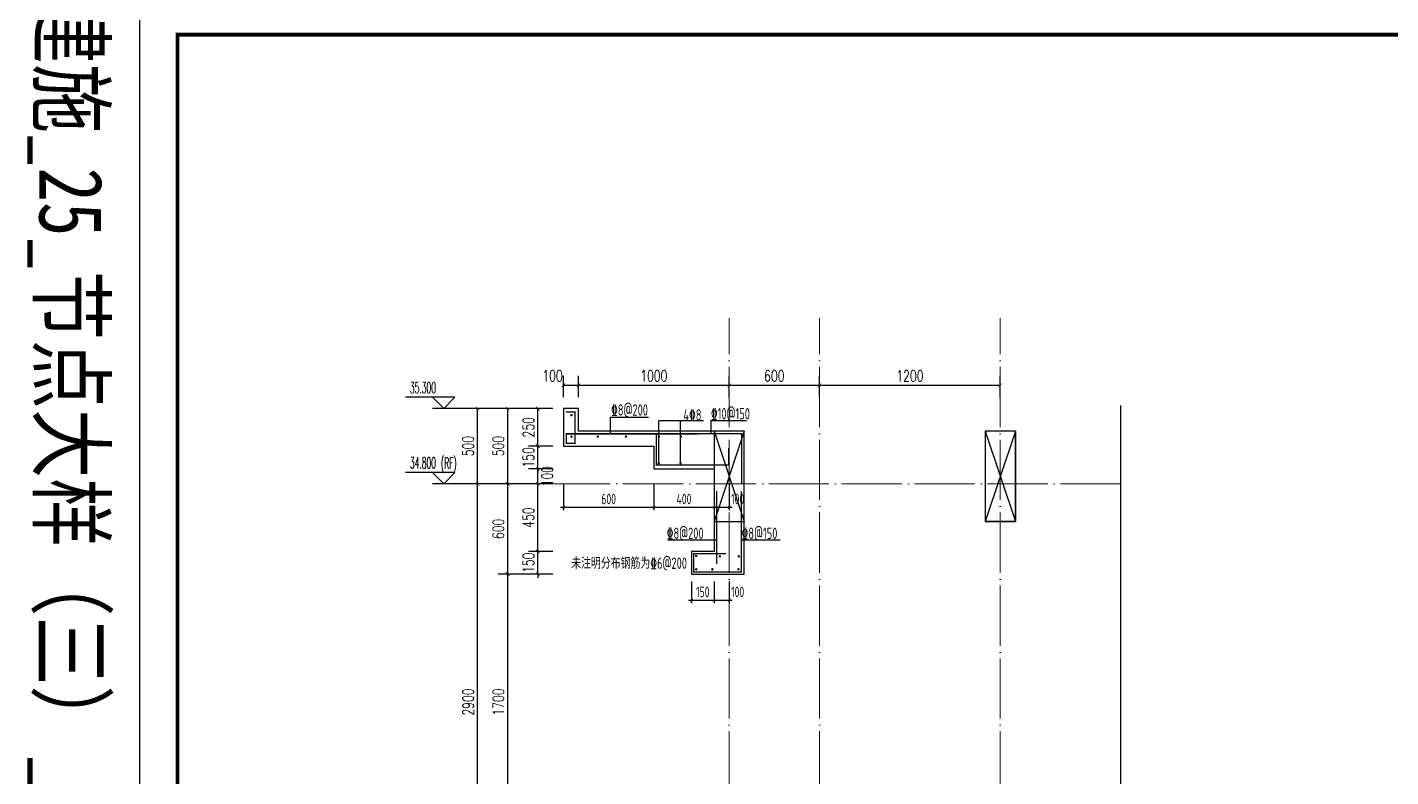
# Model space of a CAD drawing. Extents: x -668857 to 143095, y -247466 to 228182.
# Drawn here: x 35789 to 44840, y 168037 to 173015 of the extents above; entities that cross this region are included whole.
import ezdxf

# ---------------------------------------------------------------- set-up
doc = ezdxf.new("R2010")
doc.units = 0
doc.header["$LTSCALE"] = 1000
doc.linetypes.add('DOTE', pattern=[2.42, 2, -0.2, 0.02, -0.2])
doc.layers.get('0').update_dxf_attribs({"linetype": 'CONTINUOUS'})
doc.layers.get('DEFPOINTS').update_dxf_attribs({"linetype": 'CONTINUOUS'})
for name, color, linetype in [('DIM', 2, 'CONTINUOUS'), ('DIM_ELEV', 3, 'CONTINUOUS'), ('DIM_SYMB', 3, 'CONTINUOUS'), ('PUB_DIM', 3, 'CONTINUOUS'), ('PUB_TEXT', 2, 'CONTINUOUS'), ('REIN', 6, 'CONTINUOUS'), ('S-大样-砼线', 7, 'CONTINUOUS'), ('S-引出线', 40, 'CONTINUOUS'), ('TEXT', 2, 'CONTINUOUS'), ('WALL', 5, 'CONTINUOUS'), ('yichutu', 7, 'CONTINUOUS'), ('导图字', 7, 'CONTINUOUS'), ('看线', 251, 'CONTINUOUS')]:
    doc.layers.add(name, color=color, linetype=linetype)
doc.layers.add('DOTE', color=19, linetype='DOTE', lineweight=9)
doc.layers.add('图框', color=9, linetype='CONTINUOUS', lineweight=18)
doc.styles.add('_TCH_DIM', font='SIMPLEX.shx', dxfattribs={"width": 0.7, "bigfont": 'GBCBIG.shx'})
doc.styles.add('_TCH_DIM_T3', font='SIMPLEX', dxfattribs={"width": 0.705882, "bigfont": 'GBCBIG'})
doc.styles.add('TSSD_DIMENSION', font='Tssdeng.shx', dxfattribs={"width": 0.7, "bigfont": 'tssdchn.shx'})
doc.styles.add('TSSD_REIN', font='tssdeng.shx', dxfattribs={"width": 0.7, "height": 300, "bigfont": 'tssdchn.shx'})
doc.styles.add('黑体', font='simhei.ttf')
doc.dimstyles.new('_TCH_ARCH&&25', dxfattribs={"dimtxt": 74.375, "dimasz": 25, "dimexe": 62.5, "dimexo": 75, "dimgap": 25, "dimtad": 1, "dimdec": 0, "dimzin": 0, "dimdsep": 46, "dimtxsty": '_TCH_DIM_T3', "dimblk": 'ARCHTICK', "dimcen": 0.09, "dimclrt": 7, "dimazin": 0, "dimtfac": 1, "dimtdec": 0, "dimtix": 1, "dimtmove": 2, "dimatfit": 3, "dimldrblk": 'ARCHTICK', "dimfxl": 0, "dimtolj": 1, "dimtzin": 0, "dimarcsym": 0})
doc.dimstyles.new('TSSD_20_20', dxfattribs={"dimtxt": 60, "dimasz": 20, "dimexe": 20, "dimexo": 50, "dimgap": 20, "dimtad": 1, "dimdec": 0, "dimzin": 0, "dimdsep": 46, "dimtxsty": 'TSSD_DIMENSION', "dimblk": 'ARCHTICK', "dimblk1": 'ARCHTICK', "dimblk2": 'ARCHTICK', "dimcen": 0, "dimdle": 20, "dimclrt": 7, "dimadec": 0, "dimazin": 0, "dimtfac": 1, "dimtdec": 0, "dimtix": 1, "dimtmove": 2, "dimatfit": 3, "dimfxl": 0, "dimtolj": 1, "dimtzin": 0, "dimarcsym": 0})

# ---------------------------------------------------------------- blocks, each defined once
blk = doc.blocks.new('GFDDDDRG')
at = {"layer": '图框'}
blk.add_lwpolyline([(923310, -107437), (923310, -159999), (893610, -159999), (893610, -107437)], close=True, dxfattribs=at)
blk.add_lwpolyline([(923310, -107437), (923310, -159999), (893610, -159999), (893610, -107437)], close=True, dxfattribs=at)
at = {"layer": '图框', "const_width": 50}
blk.add_lwpolyline([(894110, -159499), (922810, -159499), (922810, -108687), (894110, -108687)], close=True, dxfattribs=at)
blk = doc.blocks.new('yct-1051-594-26275-14850-25-1002.0')
at = {"layer": 'yichutu', "color": 7}
blk.add_lwpolyline([(0, 0), (0, 14850), (26275, 14850), (26275, 0)], close=True, dxfattribs=at)
blk = doc.blocks.new('_ArchTick')
at = {"color": 0, "linetype": 'ByBlock', "const_width": 0.15}
blk.add_lwpolyline([(-0.5, -0.5), (0.5, 0.5)], dxfattribs=at)
blk = doc.blocks.new('*D2818')
at = {"layer": 'DEFPOINTS', "color": 0}
for p in [(40198, 169383.2), (40348, 169383.2), (40348, 169209.5)]:
    blk.add_point(p, dxfattribs=at)
at = {"layer": 'DIM', "color": 0, "lineweight": -2}
for p, q in [((40198, 169333.2), (40198, 169189.5)), ((40348, 169333.2), (40348, 169189.5)), ((40178, 169209.5), (40368, 169209.5))]:
    blk.add_line(p, q, dxfattribs=at)
at = {"layer": 'DIM', "color": 0, "lineweight": -2, "xscale": 20, "yscale": 20, "zscale": 20, "rotation": 180}
blk.add_blockref('_ArchTick', (40198, 169209.5), dxfattribs=at)
at = {"layer": 'DIM', "color": 0, "lineweight": -2, "xscale": 20, "yscale": 20, "zscale": 20}
blk.add_blockref('_ArchTick', (40348, 169209.5), dxfattribs=at)
at = {"layer": 'DIM', "color": 7, "insert": (40273, 169264.5), "char_height": 70, "attachment_point": 5, "style": 'TSSD_DIMENSION'}
blk.add_mtext('\\A1;150', dxfattribs=at)
blk = doc.blocks.new('*D2819')
at = {"layer": 'DEFPOINTS', "color": 0}
for p in [(40348, 169383.2), (40448, 169383.2), (40448, 169209.5)]:
    blk.add_point(p, dxfattribs=at)
at = {"layer": 'DIM', "color": 0, "lineweight": -2}
for p, q in [((40348, 169333.2), (40348, 169189.5)), ((40448, 169333.2), (40448, 169189.5)), ((40328, 169209.5), (40468, 169209.5))]:
    blk.add_line(p, q, dxfattribs=at)
at = {"layer": 'DIM', "color": 0, "lineweight": -2, "xscale": 20, "yscale": 20, "zscale": 20, "rotation": 180}
blk.add_blockref('_ArchTick', (40348, 169209.5), dxfattribs=at)
at = {"layer": 'DIM', "color": 0, "lineweight": -2, "xscale": 20, "yscale": 20, "zscale": 20}
blk.add_blockref('_ArchTick', (40448, 169209.5), dxfattribs=at)
at = {"layer": 'DIM', "color": 7, "insert": (40504.4, 169264.5), "char_height": 70, "attachment_point": 5, "style": 'TSSD_DIMENSION'}
blk.add_mtext('\\A1;100', dxfattribs=at)
blk = doc.blocks.new('*D2820')
at = {"layer": 'DEFPOINTS', "color": 0}
for p in [(39448, 170637.4), (39348, 170483.2), (39448, 170483.2)]:
    blk.add_point(p, dxfattribs=at)
at = {"layer": 'PUB_DIM', "color": 0, "lineweight": -2}
for p, q in [((39348, 170558.2), (39348, 170699.9)), ((39348, 170637.4), (39448, 170637.4)), ((39448, 170558.2), (39448, 170699.9))]:
    blk.add_line(p, q, dxfattribs=at)
at = {"layer": 'PUB_DIM', "color": 0, "lineweight": -2, "xscale": 25, "yscale": 25, "zscale": 25, "rotation": 180}
blk.add_blockref('_ArchTick', (39348, 170637.4), dxfattribs=at)
at = {"layer": 'PUB_DIM', "color": 0, "lineweight": -2, "xscale": 25, "yscale": 25, "zscale": 25}
blk.add_blockref('_ArchTick', (39448, 170637.4), dxfattribs=at)
at = {"layer": 'PUB_DIM', "color": 7, "insert": (39275.6, 170699.6), "char_height": 74.38, "attachment_point": 5, "style": '_TCH_DIM_T3'}
blk.add_mtext('\\A1;100', dxfattribs=at)
blk = doc.blocks.new('*D2821')
at = {"layer": 'DEFPOINTS', "color": 0}
for p in [(40448, 170637.4), (39448, 170483.2), (40448, 170483.2)]:
    blk.add_point(p, dxfattribs=at)
at = {"layer": 'PUB_DIM', "color": 0, "lineweight": -2}
for p, q in [((39448, 170558.2), (39448, 170699.9)), ((39448, 170637.4), (40448, 170637.4)), ((40448, 170558.2), (40448, 170699.9))]:
    blk.add_line(p, q, dxfattribs=at)
at = {"layer": 'PUB_DIM', "color": 0, "lineweight": -2, "xscale": 25, "yscale": 25, "zscale": 25, "rotation": 180}
blk.add_blockref('_ArchTick', (39448, 170637.4), dxfattribs=at)
at = {"layer": 'PUB_DIM', "color": 0, "lineweight": -2, "xscale": 25, "yscale": 25, "zscale": 25}
blk.add_blockref('_ArchTick', (40448, 170637.4), dxfattribs=at)
at = {"layer": 'PUB_DIM', "color": 7, "insert": (39948, 170699.6), "char_height": 74.38, "attachment_point": 5, "style": '_TCH_DIM_T3'}
blk.add_mtext('\\A1;1000', dxfattribs=at)
blk = doc.blocks.new('*D2822')
at = {"layer": 'DEFPOINTS', "color": 0}
for p in [(41048, 170637.4), (40448, 170483.2), (41048, 170483.2)]:
    blk.add_point(p, dxfattribs=at)
at = {"layer": 'PUB_DIM', "color": 0, "lineweight": -2}
for p, q in [((40448, 170558.2), (40448, 170699.9)), ((40448, 170637.4), (41048, 170637.4)), ((41048, 170558.2), (41048, 170699.9))]:
    blk.add_line(p, q, dxfattribs=at)
at = {"layer": 'PUB_DIM', "color": 0, "lineweight": -2, "xscale": 25, "yscale": 25, "zscale": 25, "rotation": 180}
blk.add_blockref('_ArchTick', (40448, 170637.4), dxfattribs=at)
at = {"layer": 'PUB_DIM', "color": 0, "lineweight": -2, "xscale": 25, "yscale": 25, "zscale": 25}
blk.add_blockref('_ArchTick', (41048, 170637.4), dxfattribs=at)
at = {"layer": 'PUB_DIM', "color": 7, "insert": (40748, 170699.6), "char_height": 74.38, "attachment_point": 5, "style": '_TCH_DIM_T3'}
blk.add_mtext('\\A1;600', dxfattribs=at)
blk = doc.blocks.new('*D2823')
at = {"layer": 'DEFPOINTS', "color": 0}
for p in [(42248, 170637.4), (41048, 170483.2), (42248, 170483.2)]:
    blk.add_point(p, dxfattribs=at)
at = {"layer": 'PUB_DIM', "color": 0, "lineweight": -2}
for p, q in [((41048, 170558.2), (41048, 170699.9)), ((41048, 170637.4), (42248, 170637.4)), ((42248, 170558.2), (42248, 170699.9))]:
    blk.add_line(p, q, dxfattribs=at)
at = {"layer": 'PUB_DIM', "color": 0, "lineweight": -2, "xscale": 25, "yscale": 25, "zscale": 25, "rotation": 180}
blk.add_blockref('_ArchTick', (41048, 170637.4), dxfattribs=at)
at = {"layer": 'PUB_DIM', "color": 0, "lineweight": -2, "xscale": 25, "yscale": 25, "zscale": 25}
blk.add_blockref('_ArchTick', (42248, 170637.4), dxfattribs=at)
at = {"layer": 'PUB_DIM', "color": 7, "insert": (41648, 170699.6), "char_height": 74.38, "attachment_point": 5, "style": '_TCH_DIM_T3'}
blk.add_mtext('\\A1;1200', dxfattribs=at)
blk = doc.blocks.new('*D2824')
at = {"layer": 'DEFPOINTS', "color": 0}
for p in [(39348, 170033.2), (39948, 170033.2), (39948, 169826.8)]:
    blk.add_point(p, dxfattribs=at)
at = {"layer": 'DIM', "color": 0, "lineweight": -2}
for p, q in [((39348, 169983.2), (39348, 169806.8)), ((39948, 169983.2), (39948, 169806.8)), ((39328, 169826.8), (39968, 169826.8))]:
    blk.add_line(p, q, dxfattribs=at)
at = {"layer": 'DIM', "color": 0, "lineweight": -2, "xscale": 20, "yscale": 20, "zscale": 20, "rotation": 180}
blk.add_blockref('_ArchTick', (39348, 169826.8), dxfattribs=at)
at = {"layer": 'DIM', "color": 0, "lineweight": -2, "xscale": 20, "yscale": 20, "zscale": 20}
blk.add_blockref('_ArchTick', (39948, 169826.8), dxfattribs=at)
at = {"layer": 'DIM', "color": 7, "insert": (39648, 169881.8), "char_height": 70, "attachment_point": 5, "style": 'TSSD_DIMENSION'}
blk.add_mtext('\\A1;600', dxfattribs=at)
blk = doc.blocks.new('*D2825')
at = {"layer": 'DEFPOINTS', "color": 0}
for p in [(39948, 170033.2), (40348, 170033.2), (40348, 169826.8)]:
    blk.add_point(p, dxfattribs=at)
at = {"layer": 'DIM', "color": 0, "lineweight": -2}
for p, q in [((39948, 169983.2), (39948, 169806.8)), ((40348, 169983.2), (40348, 169806.8)), ((39928, 169826.8), (40368, 169826.8))]:
    blk.add_line(p, q, dxfattribs=at)
at = {"layer": 'DIM', "color": 0, "lineweight": -2, "xscale": 20, "yscale": 20, "zscale": 20, "rotation": 180}
blk.add_blockref('_ArchTick', (39948, 169826.8), dxfattribs=at)
at = {"layer": 'DIM', "color": 0, "lineweight": -2, "xscale": 20, "yscale": 20, "zscale": 20}
blk.add_blockref('_ArchTick', (40348, 169826.8), dxfattribs=at)
at = {"layer": 'DIM', "color": 7, "insert": (40148, 169881.8), "char_height": 70, "attachment_point": 5, "style": 'TSSD_DIMENSION'}
blk.add_mtext('\\A1;400', dxfattribs=at)
blk = doc.blocks.new('*D2826')
at = {"layer": 'DEFPOINTS', "color": 0}
for p in [(40348, 170033.2), (40448, 170033.2), (40448, 169826.8)]:
    blk.add_point(p, dxfattribs=at)
at = {"layer": 'DIM', "color": 0, "lineweight": -2}
for p, q in [((40348, 169983.2), (40348, 169806.8)), ((40448, 169983.2), (40448, 169806.8)), ((40328, 169826.8), (40468, 169826.8))]:
    blk.add_line(p, q, dxfattribs=at)
at = {"layer": 'DIM', "color": 0, "lineweight": -2, "xscale": 20, "yscale": 20, "zscale": 20, "rotation": 180}
blk.add_blockref('_ArchTick', (40348, 169826.8), dxfattribs=at)
at = {"layer": 'DIM', "color": 0, "lineweight": -2, "xscale": 20, "yscale": 20, "zscale": 20}
blk.add_blockref('_ArchTick', (40448, 169826.8), dxfattribs=at)
at = {"layer": 'DIM', "color": 7, "insert": (40504.4, 169881.8), "char_height": 70, "attachment_point": 5, "style": 'TSSD_DIMENSION'}
blk.add_mtext('\\A1;100', dxfattribs=at)
blk = doc.blocks.new('*D2829')
at = {"layer": 'DEFPOINTS', "color": 0}
for p in [(39177.8, 170483.2), (39352.4, 170483.2), (39352.4, 170233.2)]:
    blk.add_point(p, dxfattribs=at)
at = {"layer": 'PUB_DIM', "color": 0, "lineweight": -2}
for p, q in [((39277.4, 170483.2), (39115.3, 170483.2)), ((39177.8, 170233.2), (39177.8, 170483.2)), ((39277.4, 170233.2), (39115.3, 170233.2))]:
    blk.add_line(p, q, dxfattribs=at)
at = {"layer": 'PUB_DIM', "color": 0, "lineweight": -2, "xscale": 25, "yscale": 25, "zscale": 25}
for p, rotation in [((39177.8, 170483.2), 90), ((39177.8, 170233.2), 270)]:
    blk.add_blockref('_ArchTick', p, dxfattribs=dict(at, rotation=rotation))
at = {"layer": 'PUB_DIM', "color": 7, "insert": (39115.6, 170358.2), "char_height": 74.38, "attachment_point": 5, "rotation": 90, "style": '_TCH_DIM_T3'}
blk.add_mtext('\\A1;250', dxfattribs=at)
blk = doc.blocks.new('*D2830')
at = {"layer": 'DEFPOINTS', "color": 0}
for p in [(39177.8, 170233.2), (39352.4, 170233.2), (39352.4, 170083.2)]:
    blk.add_point(p, dxfattribs=at)
at = {"layer": 'PUB_DIM', "color": 0, "lineweight": -2}
for p, q in [((39177.8, 170233.2), (39177.8, 170258.2)), ((39277.4, 170233.2), (39115.3, 170233.2)), ((39177.8, 170083.2), (39177.8, 170233.2)), ((39277.4, 170083.2), (39115.3, 170083.2)), ((39177.8, 170083.2), (39177.8, 170058.2))]:
    blk.add_line(p, q, dxfattribs=at)
at = {"layer": 'PUB_DIM', "color": 0, "lineweight": -2, "xscale": 25, "yscale": 25, "zscale": 25}
for p, rotation in [((39177.8, 170233.2), 270), ((39177.8, 170083.2), 90)]:
    blk.add_blockref('_ArchTick', p, dxfattribs=dict(at, rotation=rotation))
at = {"layer": 'PUB_DIM', "color": 7, "insert": (39115.6, 170158.2), "char_height": 74.38, "attachment_point": 5, "rotation": 90, "style": '_TCH_DIM_T3'}
blk.add_mtext('\\A1;150', dxfattribs=at)
blk = doc.blocks.new('*D2831')
at = {"layer": 'DEFPOINTS', "color": 0}
for p in [(39177.8, 170083.2), (39352.4, 170083.2), (39352.4, 169983.2)]:
    blk.add_point(p, dxfattribs=at)
at = {"layer": 'PUB_DIM', "color": 0, "lineweight": -2}
for p, q in [((39277.4, 170083.2), (39115.3, 170083.2)), ((39177.8, 169983.2), (39177.8, 170083.2)), ((39277.4, 169983.2), (39115.3, 169983.2))]:
    blk.add_line(p, q, dxfattribs=at)
at = {"layer": 'PUB_DIM', "color": 0, "lineweight": -2, "xscale": 25, "yscale": 25, "zscale": 25}
for p, rotation in [((39177.8, 170083.2), 90), ((39177.8, 169983.2), 270)]:
    blk.add_blockref('_ArchTick', p, dxfattribs=dict(at, rotation=rotation))
at = {"layer": 'PUB_DIM', "color": 7, "insert": (39239.8, 170033.2), "char_height": 74.38, "attachment_point": 5, "rotation": 90, "style": '_TCH_DIM_T3'}
blk.add_mtext('\\A1;100', dxfattribs=at)
blk = doc.blocks.new('*D2832')
at = {"layer": 'DEFPOINTS', "color": 0}
for p in [(39177.8, 169983.2), (39352.4, 169983.2), (39352.4, 169533.2)]:
    blk.add_point(p, dxfattribs=at)
at = {"layer": 'PUB_DIM', "color": 0, "lineweight": -2}
for p, q in [((39277.4, 169983.2), (39115.3, 169983.2)), ((39177.8, 169533.2), (39177.8, 169983.2)), ((39277.4, 169533.2), (39115.3, 169533.2))]:
    blk.add_line(p, q, dxfattribs=at)
at = {"layer": 'PUB_DIM', "color": 0, "lineweight": -2, "xscale": 25, "yscale": 25, "zscale": 25}
for p, rotation in [((39177.8, 169983.2), 90), ((39177.8, 169533.2), 270)]:
    blk.add_blockref('_ArchTick', p, dxfattribs=dict(at, rotation=rotation))
at = {"layer": 'PUB_DIM', "color": 7, "insert": (39115.6, 169758.2), "char_height": 74.38, "attachment_point": 5, "rotation": 90, "style": '_TCH_DIM_T3'}
blk.add_mtext('\\A1;450', dxfattribs=at)
blk = doc.blocks.new('*D2833')
at = {"layer": 'DEFPOINTS', "color": 0}
for p in [(39177.8, 169533.2), (39352.4, 169533.2), (39352.4, 169383.2)]:
    blk.add_point(p, dxfattribs=at)
at = {"layer": 'PUB_DIM', "color": 0, "lineweight": -2}
for p, q in [((39277.4, 169533.2), (39115.3, 169533.2)), ((39177.8, 169533.2), (39177.8, 169558.2)), ((39177.8, 169383.2), (39177.8, 169533.2)), ((39277.4, 169383.2), (39115.3, 169383.2)), ((39177.8, 169383.2), (39177.8, 169358.2))]:
    blk.add_line(p, q, dxfattribs=at)
at = {"layer": 'PUB_DIM', "color": 0, "lineweight": -2, "xscale": 25, "yscale": 25, "zscale": 25}
for p, rotation in [((39177.8, 169533.2), 270), ((39177.8, 169383.2), 90)]:
    blk.add_blockref('_ArchTick', p, dxfattribs=dict(at, rotation=rotation))
at = {"layer": 'PUB_DIM', "color": 7, "insert": (39115.6, 169458.2), "char_height": 74.38, "attachment_point": 5, "rotation": 90, "style": '_TCH_DIM_T3'}
blk.add_mtext('\\A1;150', dxfattribs=at)
blk = doc.blocks.new('*D2862')
at = {"layer": 'DEFPOINTS', "color": 0}
for p in [(38977.8, 169383.2), (39277.8, 169383.2), (39277.8, 167683.2)]:
    blk.add_point(p, dxfattribs=at)
at = {"layer": 'PUB_DIM', "color": 0, "lineweight": -2}
for p, q in [((39202.8, 169383.2), (38915.3, 169383.2)), ((38977.8, 167683.2), (38977.8, 169383.2)), ((39202.8, 167683.2), (38915.3, 167683.2))]:
    blk.add_line(p, q, dxfattribs=at)
at = {"layer": 'PUB_DIM', "color": 0, "lineweight": -2, "xscale": 25, "yscale": 25, "zscale": 25}
for p, rotation in [((38977.8, 169383.2), 90), ((38977.8, 167683.2), 270)]:
    blk.add_blockref('_ArchTick', p, dxfattribs=dict(at, rotation=rotation))
at = {"layer": 'PUB_DIM', "color": 7, "insert": (38915.6, 168533.2), "char_height": 74.38, "attachment_point": 5, "rotation": 90, "style": '_TCH_DIM_T3'}
blk.add_mtext('\\A1;1700', dxfattribs=at)
blk = doc.blocks.new('*D2863')
at = {"layer": 'DEFPOINTS', "color": 0}
for p in [(38977.8, 169983.2), (39277.8, 169983.2), (39277.8, 169383.2)]:
    blk.add_point(p, dxfattribs=at)
at = {"layer": 'PUB_DIM', "color": 0, "lineweight": -2}
for p, q in [((39202.8, 169983.2), (38915.3, 169983.2)), ((38977.8, 169383.2), (38977.8, 169983.2)), ((39202.8, 169383.2), (38915.3, 169383.2))]:
    blk.add_line(p, q, dxfattribs=at)
at = {"layer": 'PUB_DIM', "color": 0, "lineweight": -2, "xscale": 25, "yscale": 25, "zscale": 25}
for p, rotation in [((38977.8, 169983.2), 90), ((38977.8, 169383.2), 270)]:
    blk.add_blockref('_ArchTick', p, dxfattribs=dict(at, rotation=rotation))
at = {"layer": 'PUB_DIM', "color": 7, "insert": (38915.6, 169683.2), "char_height": 74.38, "attachment_point": 5, "rotation": 90, "style": '_TCH_DIM_T3'}
blk.add_mtext('\\A1;600', dxfattribs=at)
blk = doc.blocks.new('*D2864')
at = {"layer": 'DEFPOINTS', "color": 0}
for p in [(38977.8, 170483.2), (39277.8, 170483.2), (39277.8, 169983.2)]:
    blk.add_point(p, dxfattribs=at)
at = {"layer": 'PUB_DIM', "color": 0, "lineweight": -2}
for p, q in [((39202.8, 170483.2), (38915.3, 170483.2)), ((38977.8, 169983.2), (38977.8, 170483.2)), ((39202.8, 169983.2), (38915.3, 169983.2))]:
    blk.add_line(p, q, dxfattribs=at)
at = {"layer": 'PUB_DIM', "color": 0, "lineweight": -2, "xscale": 25, "yscale": 25, "zscale": 25}
for p, rotation in [((38977.8, 170483.2), 90), ((38977.8, 169983.2), 270)]:
    blk.add_blockref('_ArchTick', p, dxfattribs=dict(at, rotation=rotation))
at = {"layer": 'PUB_DIM', "color": 7, "insert": (38915.6, 170233.2), "char_height": 74.38, "attachment_point": 5, "rotation": 90, "style": '_TCH_DIM_T3'}
blk.add_mtext('\\A1;500', dxfattribs=at)
blk = doc.blocks.new('*D2871')
at = {"layer": 'DEFPOINTS', "color": 0}
for p in [(38777.8, 169983.2), (39277.8, 169983.2), (39277.8, 167083.2)]:
    blk.add_point(p, dxfattribs=at)
at = {"layer": 'PUB_DIM', "color": 0, "lineweight": -2}
for p, q in [((39202.8, 169983.2), (38715.3, 169983.2)), ((38777.8, 167083.2), (38777.8, 169983.2)), ((39202.8, 167083.2), (38715.3, 167083.2))]:
    blk.add_line(p, q, dxfattribs=at)
at = {"layer": 'PUB_DIM', "color": 0, "lineweight": -2, "xscale": 25, "yscale": 25, "zscale": 25}
for p, rotation in [((38777.8, 169983.2), 90), ((38777.8, 167083.2), 270)]:
    blk.add_blockref('_ArchTick', p, dxfattribs=dict(at, rotation=rotation))
at = {"layer": 'PUB_DIM', "color": 7, "insert": (38715.6, 168533.2), "char_height": 74.38, "attachment_point": 5, "rotation": 90, "style": '_TCH_DIM_T3'}
blk.add_mtext('\\A1;2900', dxfattribs=at)
blk = doc.blocks.new('*D2872')
at = {"layer": 'DEFPOINTS', "color": 0}
for p in [(38777.8, 170483.2), (39277.8, 170483.2), (39277.8, 169983.2)]:
    blk.add_point(p, dxfattribs=at)
at = {"layer": 'PUB_DIM', "color": 0, "lineweight": -2}
for p, q in [((39202.8, 170483.2), (38715.3, 170483.2)), ((38777.8, 169983.2), (38777.8, 170483.2)), ((39202.8, 169983.2), (38715.3, 169983.2))]:
    blk.add_line(p, q, dxfattribs=at)
at = {"layer": 'PUB_DIM', "color": 0, "lineweight": -2, "xscale": 25, "yscale": 25, "zscale": 25}
for p, rotation in [((38777.8, 170483.2), 90), ((38777.8, 169983.2), 270)]:
    blk.add_blockref('_ArchTick', p, dxfattribs=dict(at, rotation=rotation))
at = {"layer": 'PUB_DIM', "color": 7, "insert": (38715.6, 170233.2), "char_height": 74.38, "attachment_point": 5, "rotation": 90, "style": '_TCH_DIM_T3'}
blk.add_mtext('\\A1;500', dxfattribs=at)
blk = doc.blocks.new('20210810.11484568')
at = {"layer": 'S-大样-砼线'}
for p, q in [((0, 600), (200, 0)), ((200, 600), (0, 0))]:
    blk.add_line(p, q, dxfattribs=at)
blk.add_lwpolyline([(200, 600), (0, 600), (0, 0), (200, 0)], close=True, dxfattribs=at)
blk = doc.blocks.new('20210902.14431623')
at = {"layer": 'REIN'}
for points in [[(-116901.3, -367750.1, 9, 9, 0), (-116840.8, -367750.1, 9, 9, 0), (-116840.8, -367956.4, 9, 9, 0), (-116899, -367956.4, 9, 9, 0), (-116899, -367894.2, 9, 9, 0), (-116027.8, -367894.2, 9, 9, 0)], [(-115839, -368690.9, 9, 9, 0), (-116053.3, -368690.9, 9, 9, 0), (-116053.3, -368811.5, 9, 9, 0), (-115737.9, -368811.5, 9, 9, 0), (-115737.9, -368276.6, 9, 9, 0)], [(-115899.9, -368273.7, 9, 9, 0), (-115899.9, -368758.8, 9, 9, 0)]]:
    blk.add_lwpolyline(points, format="xyseb", dxfattribs=at)
at = {"layer": 'REIN', "const_width": 8}
for points in [[(-116868.9, -367770.3, 1), (-116860.9, -367770.3, 1)], [(-116868.9, -367912.7, 1), (-116860.9, -367912.7, 1)], [(-116694.5, -367912.7, 1), (-116686.5, -367912.7, 1)], [(-116507, -367912.7, 1), (-116499, -367912.7, 1)], [(-116287.8, -367912.7, 1), (-116279.8, -367912.7, 1)], [(-116143.3, -367912.7, 1), (-116135.3, -367912.7, 1)], [(-116288.2, -368090.2, 1), (-116280.2, -368090.2, 1)], [(-116144.4, -368090.2, 1), (-116136.4, -368090.2, 1)], [(-116040.6, -368705.3, 1), (-116032.6, -368705.3, 1)], [(-115883.5, -368708, 1), (-115875.5, -368708, 1)], [(-115757.4, -368708, 1), (-115749.4, -368708, 1)], [(-116040.6, -368794.2, 1), (-116032.6, -368794.2, 1)], [(-115933.5, -368794.2, 1), (-115925.5, -368794.2, 1)], [(-115759.7, -368794.2, 1), (-115751.7, -368794.2, 1)]]:
    blk.add_lwpolyline(points, format="xyb", close=True, dxfattribs=at)
at = {"layer": 'REIN', "const_width": 9}
blk.add_lwpolyline([(-115734, -368225.6), (-115734, -367893.1), (-116302.1, -367893.1), (-116302.1, -368101.5), (-115822.1, -368101.5), (-115822.1, -367988.8)], dxfattribs=at)
at = {"layer": 'S-大样-砼线'}
for p, q in [((-115917.9, -367875.6), (-115717.9, -368475.6)), ((-115717.9, -367875.6), (-115917.9, -368475.6))]:
    blk.add_line(p, q, dxfattribs=at)
blk.add_lwpolyline([(-115717.9, -367875.6), (-115917.9, -367875.6), (-115917.9, -368475.6), (-115717.9, -368475.6)], close=True, dxfattribs=at)
at = {"layer": 'S-引出线'}
for p, q in [((-116605.1, -367894.2), (-116605.1, -367782.4)), ((-116605.1, -367782.4), (-116353.6, -367782.4)), ((-116284.2, -368090.2), (-116284.2, -367805.4)), ((-116284.2, -367805.4), (-115988.9, -367805.4)), ((-116140.4, -368090.2), (-116140.4, -367805.4)), ((-116225.7, -368597.5), (-115899.9, -368597.5)), ((-115737.9, -368597.5), (-115480.1, -368597.5))]:
    blk.add_line(p, q, dxfattribs=at)
blk.add_lwpolyline([(-115937.5, -367893.1), (-115937.5, -367805.4), (-115703.2, -367805.4)], dxfattribs=at)
at = {"layer": 'TEXT', "style": 'TSSD_REIN', "width": 0.7}
for s, p in [('%%1328@200', (-116601.9, -367773.3)), ('4%%1328', (-116121.8, -367806.5)), ('%%1328@200', (-116232.6, -368592.3)), ('%%1328@150', (-115735.7, -368592.3)), ('未注明分布钢筋为%%1326@200', (-116866.5, -368791))]:
    blk.add_text(s, height=75, rotation=0, dxfattribs=at).set_placement(p)
at = {"layer": 'TEXT', "color": 1, "style": 'TSSD_REIN', "width": 0.7}
blk.add_text('%%13210@150', height=75, rotation=0, dxfattribs=at).set_placement((-115939.6, -367798))

msp = doc.modelspace()

# ---------------------------------------------------------------- linework, layer by layer
at = {"layer": 'DIM_ELEV'}
for p, q in [((38627.79, 170558.23), (38299.79, 170558.23)), ((38552.79, 170483.23), (38477.79, 170558.23)), ((38552.79, 170483.23), (38627.79, 170558.23)), ((38977.79, 170483.23), (38477.79, 170483.23)), ((38627.79, 170058.23), (38299.79, 170058.23)), ((38552.79, 169983.23), (38477.79, 170058.23)), ((38977.79, 169983.23), (38477.79, 169983.23)), ((38552.79, 169983.23), (38627.79, 170058.23))]:
    msp.add_line(p, q, dxfattribs=at)
at = {"layer": 'DIM_SYMB'}
msp.add_lwpolyline([(43046.51, 170503.23), (43046.51, 160871.35), (43099.01, 160852.24), (42994.01, 160833.73), (43046.51, 160815.1), (43046.51, 151183.22)], dxfattribs=at)
at = {"layer": 'DOTE', "color": 1, "linetype": 'DOTE', "ltscale": 0.2}
for p, q in [((40447.99, 151483.22), (40447.99, 171083.23)), ((41047.99, 151483.22), (41047.99, 171083.23)), ((42247.99, 151483.22), (42247.99, 171083.23)), ((43046.51, 169983.23), (39277.79, 169983.23))]:
    msp.add_line(p, q, dxfattribs=at)
at = {"layer": 'WALL'}
for p, q in [((39447.99, 170483.23), (39347.99, 170483.23)), ((39347.99, 170483.23), (39347.99, 170233.23)), ((39447.99, 170333.23), (39447.99, 170483.23)), ((40547.99, 170333.23), (39447.99, 170333.23)), ((40547.99, 169383.23), (40547.99, 170333.23)), ((42147.99, 170333.23), (42147.99, 169733.23)), ((42347.99, 170333.23), (42147.99, 170333.23)), ((42347.99, 170333.23), (42347.99, 169733.23)), ((39347.99, 170233.23), (39947.99, 170233.23)), ((39947.99, 170233.23), (39947.99, 170083.23)), ((39947.99, 170083.23), (40347.99, 170083.23)), ((40347.99, 170083.23), (40347.99, 169533.23)), ((42347.99, 169733.23), (42147.99, 169733.23)), ((40347.99, 169533.23), (40197.99, 169533.23)), ((40197.99, 169533.23), (40197.99, 169383.23)), ((40197.99, 169383.23), (40547.99, 169383.23))]:
    msp.add_line(p, q, dxfattribs=at)

# ---------------------------------------------------------------- block references
at = {"xscale": 0.5, "yscale": 0.5, "zscale": 0.5}
msp.add_blockref('GFDDDDRG', (-410269.74, 227309.73), dxfattribs=at)
at = {"layer": 'PUB_DIM'}
msp.add_blockref('20210902.14431623', (156265.9, 538208.85), dxfattribs=at)
at = {"layer": 'yichutu', "rotation": 270}
msp.add_blockref('yct-1051-594-26275-14850-25-1002.0', (36535.15, 173591.25), dxfattribs=at)
at = {"layer": '看线'}
msp.add_blockref('20210810.11484568', (42147.99, 169733.23), dxfattribs=at)

# ---------------------------------------------------------------- texts
at = {"layer": 'PUB_TEXT', "style": '_TCH_DIM', "width": 0.494118}
for s, p in [('35.300', (38328.69, 170584.48)), ('(RF)', (38534.09, 170083.25)), ('34.800', (38328.69, 170084.48))]:
    msp.add_text(s, height=74.375, dxfattribs=at).set_placement(p)
at = {"layer": '导图字', "color": 1, "style": '黑体', "width": 0.8}
msp.add_text('建施_25_节点大样（三）_A1', height=420.5907, rotation=270, dxfattribs=at).set_placement((35869.29, 173230.46))

# ---------------------------------------------------------------- dimensions: what is measured, and where the dimension line sits
at = {"layer": 'DIM'}
for p1, p2, distance, picture, middle in [((39347.99, 170033.22), (39947.99, 170033.22), -206.45, '*D2824', (39647.99, 169881.77)), ((39947.99, 170033.22), (40347.99, 170033.22), -206.45, '*D2825', (40147.99, 169881.77)), ((40197.99, 169383.23), (40347.99, 169383.23), -173.71, '*D2818', (40272.99, 169264.52))]:
    dim = msp.add_aligned_dim(p1=p1, p2=p2, distance=distance, dimstyle='TSSD_20_20', override={"dimtxt": 70}, dxfattribs=at)
    dim.commit()
    dim.dimension.update_dxf_attribs({"geometry": picture, "text_midpoint": middle})
for base, p1, p2, picture, middle in [((40447.99, 169826.77), (40347.99, 170033.22), (40447.99, 170033.22), '*D2826', (40504.43, 169881.77)), ((40447.99, 169209.52), (40347.99, 169383.23), (40447.99, 169383.23), '*D2819', (40504.43, 169264.52))]:
    dim = msp.add_linear_dim(base=base, p1=p1, p2=p2, angle=360, dimstyle='TSSD_20_20', override={"dimtxt": 70}, dxfattribs=at)
    dim.commit()
    dim.dimension.update_dxf_attribs({"geometry": picture, "text_midpoint": middle, "dimtype": 161})
at = {"layer": 'PUB_DIM'}
for base, p1, p2, angle, picture, middle in [((39447.99, 170637.39), (39347.99, 170483.23), (39447.99, 170483.23), 360, '*D2820', (39275.57, 170699.57)), ((39177.79, 170083.23), (39352.4, 169983.23), (39352.4, 170083.23), 90, '*D2831', (39239.77, 170033.23))]:
    dim = msp.add_linear_dim(base=base, p1=p1, p2=p2, angle=angle, dimstyle='_TCH_ARCH&&25', dxfattribs=at)
    dim.commit()
    dim.dimension.update_dxf_attribs({"geometry": picture, "text_midpoint": middle, "dimtype": 161})
for p1, p2, distance, picture, middle in [((39447.99, 170483.23), (40447.99, 170483.23), 154.16, '*D2821', (39947.99, 170699.57)), ((40447.99, 170483.23), (41047.99, 170483.23), 154.16, '*D2822', (40747.99, 170699.57)), ((41047.99, 170483.23), (42247.99, 170483.23), 154.16, '*D2823', (41647.99, 170699.57)), ((39277.79, 169983.23), (39277.79, 170483.23), 500, '*D2872', (38715.6, 170233.23)), ((39277.79, 169983.23), (39277.79, 170483.23), 300, '*D2864', (38915.6, 170233.23)), ((39352.4, 170233.23), (39352.4, 170483.23), 174.61, '*D2829', (39115.6, 170358.23)), ((39352.4, 170083.23), (39352.4, 170233.23), 174.61, '*D2830', (39115.6, 170158.23)), ((39277.79, 167083.23), (39277.79, 169983.23), 500, '*D2871', (38715.6, 168533.23)), ((39277.79, 169383.23), (39277.79, 169983.23), 300, '*D2863', (38915.6, 169683.23)), ((39352.4, 169533.23), (39352.4, 169983.23), 174.61, '*D2832', (39115.6, 169758.23)), ((39352.4, 169383.23), (39352.4, 169533.23), 174.61, '*D2833', (39115.6, 169458.23)), ((39277.79, 167683.23), (39277.79, 169383.23), 300, '*D2862', (38915.6, 168533.23))]:
    dim = msp.add_aligned_dim(p1=p1, p2=p2, distance=distance, dimstyle='_TCH_ARCH&&25', dxfattribs=at)
    dim.commit()
    dim.dimension.update_dxf_attribs({"geometry": picture, "text_midpoint": middle})

doc.saveas('drawing.dxf')
